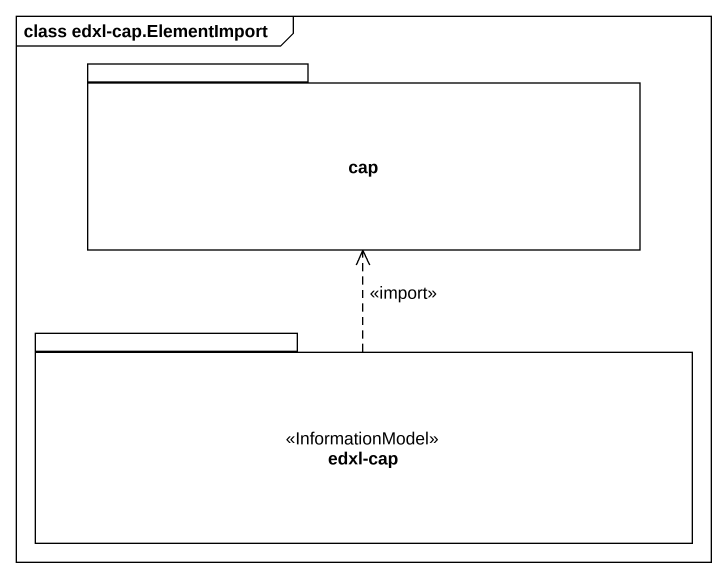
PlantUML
@startuml
mainframe class edxl-cap.ElementImport
package cap {
}
package "edxl-cap" as edxl_cap <<InformationModel>> {
}
edxl_cap .up.> cap : <<import>>
@enduml
